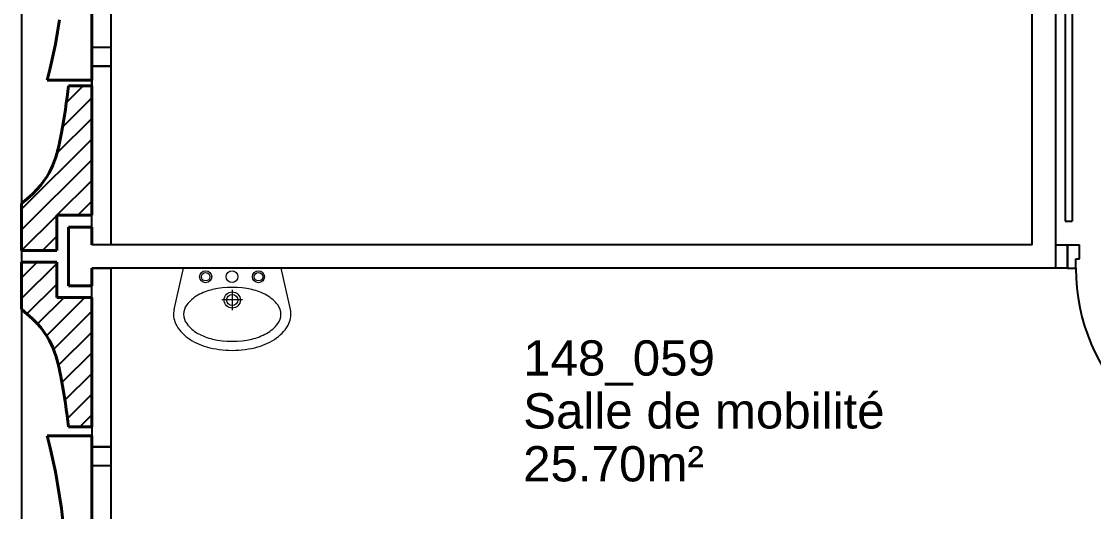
# Model space of a CAD drawing. Header units: metres. Extents: x -8 to 211, y -5 to 120.
# Drawn here: x 144.641 to 149.202, y 59.264 to 61.349 of the extents above; entities that cross this region are included whole.
import ezdxf
from ezdxf.enums import TextEntityAlignment as Align

# ---------------------------------------------------------------- set-up
doc = ezdxf.new("R2010")
doc.units = ezdxf.units.M
doc.header["$LTSCALE"] = 0.8
doc.header["$MEASUREMENT"] = 0
doc.linetypes.add('CONTINU', pattern=[0])
doc.layers.get('0').update_dxf_attribs({"linetype": 'CONTINUOUS'})
for name, color, linetype in [('A_CHASS', 4, 'CONTINUOUS'), ('A_Etiqu_Local', 7, 'CONTINUOUS'), ('A_HACH_STRUC', 7, 'CONTINUOUS'), ('A_MURS_CLOI', 7, 'CONTINUOUS'), ('ARchi-isolation', 40, 'CONTINUOUS'), ('EQuipement-main courante', 181, 'CONTINUOUS')]:
    doc.layers.add(name, color=color, linetype=linetype)
doc.layers.add('A_MURS_STRU', color=7, linetype='CONTINUOUS', lineweight=40)
doc.layers.add('A_SANI', color=5, linetype='CONTINU', lineweight=0)
doc.styles.add('Attribut', font='arial.ttf')
doc.styles.add('ROMANS8', font='romans8', dxfattribs={"height": 10})

# ---------------------------------------------------------------- blocks, each defined once
blk = doc.blocks.new('A_Etiqu_Local')
at = {"style": 'Attribut', "flags": 1}
for tag, p in [('CODE_HOPITAL', (-0.4463, 1.632)), ('CODE_SITE', (-0.4463, 1.407)), ('CODE_BATIMENT', (-0.4463, 1.182)), ('CODE_SECTEUR', (-0.4463, 0.957)), ('CODE_ETAGE', (-0.4463, 0.732)), ('NOM_NORMALISE', (-0.4463, -0.843)), ('SECTEUR_ACTIVITE', (-0.4463, -1.068)), ('SOUS_SECTEUR_ACTIVITE', (-0.4463, -1.293)), ('VOLUME', (-0.4463, -1.518)), ('SERVICE', (-0.4463, -1.743)), ('CODE_UG', (-0.4463, -1.968)), ('CODE_UA', (-0.4463, -2.193)), ('CODE_POLE', (-0.4463, -2.418)), ('OCCUPANT_EXTERNE', (-0.4463, -2.643)), ('DISPONIBILITE', (-0.4463, -2.868)), ('ACCES_HANDICAPES', (-0.4463, -3.093)), ('NATURE_SOL', (-0.4463, -3.318)), ('RISQUE_LABORATOIRE', (-0.4463, -3.543)), ('AMIANTE', (-0.4463, -3.768))]:
    blk.add_attdef(tag, p, '', height=0.15, dxfattribs=at)
at = {"layer": 'A_Etiqu_Local', "style": 'Attribut'}
for tag, p in [('CODE_PIECE', (-0.4463, 0.282)), ('NOM_USAGE', (-0.4463, 0.057)), ('SURFACE', (-0.4463, -0.168))]:
    blk.add_attdef(tag, p, '', height=0.15, dxfattribs=at)
blk = doc.blocks.new('P80bt10')
for p, q in [((0.035, 0.93), (0.035, 0.1)), ((0.075, 0.929), (0.075, 0.1)), ((0, 0.1), (0, 0)), ((0, 0.1), (0.035, 0.1)), ((0.035, 0.1), (0.075, 0.1)), ((0.035, 0.1), (0.035, 0.06)), ((0.865, 0.1), (0.865, 0.06)), ((0.9, 0.1), (0.865, 0.1)), ((0.9, 0.1), (0.9, 0)), ((0.035, 0.06), (0.05, 0.06)), ((0.05, 0.06), (0.05, 0)), ((0.865, 0.06), (0.85, 0.06)), ((0.85, 0.06), (0.85, 0)), ((0, 0), (0.05, 0)), ((0.9, 0), (0.85, 0))]:
    blk.add_line(p, q)
blk.add_arc((0.035, 0.1), 0.83, 0, 90)
at = {"style": 'ROMANS8'}
for tag, p in [('DEF', (0.4163, 0.239)), ('DIM', (0.4087, 0.1245))]:
    blk.add_attdef(tag, text='', height=0.08, dxfattribs=at).set_placement(p, align=Align.CENTER)

msp = doc.modelspace()

# ---------------------------------------------------------------- hatches: boundary and pattern name
at = {"layer": 'A_HACH_STRUC'}
h = msp.add_hatch(dxfattribs=at)
h.set_pattern_fill('ANSI31', color=8, scale=0.5, angle=359.7696, style=0)
h.set_pattern_definition([(44.7696, (144.641565, 60.37455), (-0.0440161, 0.0443715), [])])
h.paths.add_polyline_path([(144.9414, 61.0745), (144.8414, 61.0745), (144.8386, 61.051), (144.8355, 61.0263), (144.832, 61.0009), (144.8282, 60.9751), (144.8243, 60.9494), (144.8201, 60.924), (144.8159, 60.8993), (144.8117, 60.8757), (144.8074, 60.8535), (144.8033, 60.8332), (144.8012, 60.8238), (144.7992, 60.8149), (144.7972, 60.8065), (144.7951, 60.7983), (144.793, 60.7904), (144.7908, 60.7828), (144.7885, 60.7753), (144.7861, 60.7678), (144.7819, 60.7558), (144.7746, 60.7375), (144.7674, 60.7215), (144.759, 60.7051), (144.7489, 60.6881), (144.7371, 60.6706), (144.7232, 60.6525), (144.7069, 60.6338), (144.688, 60.6146), (144.6663, 60.5948), (144.6416, 60.5747), (144.6416, 60.3745), (144.7914, 60.3745), (144.7914, 60.5244), (144.9414, 60.5244)])
h.paths.add_polyline_path([(144.9411, 63.7747), (144.7914, 63.7747), (144.7914, 63.9245), (144.6416, 63.9245), (144.6416, 63.7244), (144.6663, 63.7042), (144.688, 63.6844), (144.7069, 63.6652), (144.7232, 63.6466), (144.7371, 63.6285), (144.7489, 63.611), (144.759, 63.594), (144.7674, 63.5775), (144.7746, 63.5616), (144.7807, 63.5462), (144.7835, 63.5387), (144.7861, 63.5313), (144.7885, 63.5238), (144.7908, 63.5163), (144.793, 63.5086), (144.7951, 63.5007), (144.7972, 63.4926), (144.7992, 63.4841), (144.8012, 63.4752), (144.8033, 63.4658), (144.8074, 63.4455), (144.8117, 63.4234), (144.8159, 63.3998), (144.8201, 63.3751), (144.8243, 63.3497), (144.8282, 63.3239), (144.832, 63.2982), (144.8355, 63.2728), (144.8386, 63.2481), (144.8414, 63.2245), (144.9413, 63.2245)])
h = msp.add_hatch(dxfattribs=at)
h.set_pattern_fill('ANSI31', color=8, scale=0.5, angle=359.7696, style=0)
h.set_pattern_definition([(44.7696, (144.641623, 56.649466), (-0.0440161, 0.0443715), [])])
h.paths.add_polyline_path([(144.9417, 57.5495), (144.8417, 57.5495), (144.8389, 57.5259), (144.8358, 57.5013), (144.8323, 57.4759), (144.8285, 57.4501), (144.8246, 57.4243), (144.8204, 57.3989), (144.8162, 57.3742), (144.812, 57.3506), (144.8077, 57.3285), (144.8036, 57.3082), (144.8015, 57.2988), (144.7995, 57.2899), (144.7975, 57.2814), (144.7954, 57.2733), (144.7933, 57.2654), (144.7911, 57.2577), (144.7888, 57.2502), (144.7864, 57.2428), (144.7822, 57.2307), (144.7749, 57.2124), (144.7677, 57.1965), (144.7593, 57.18), (144.7492, 57.1631), (144.7374, 57.1455), (144.7234, 57.1274), (144.7072, 57.1088), (144.6883, 57.0896), (144.6665, 57.0698), (144.6417, 57.0495), (144.6417, 56.6495), (144.7917, 56.6495), (144.7917, 56.9994), (144.9417, 56.9994)])
h.paths.add_polyline_path([(144.9414, 60.1747), (144.7914, 60.1747), (144.7914, 60.3246), (144.6416, 60.3246), (144.6416, 60.1244), (144.6663, 60.1043), (144.688, 60.0845), (144.7069, 60.0653), (144.7232, 60.0466), (144.7371, 60.0285), (144.7489, 60.011), (144.759, 59.994), (144.7674, 59.9776), (144.7746, 59.9616), (144.7807, 59.9462), (144.7835, 59.9387), (144.7861, 59.9313), (144.7885, 59.9238), (144.7908, 59.9163), (144.793, 59.9087), (144.7951, 59.9008), (144.7972, 59.8926), (144.7992, 59.8842), (144.8012, 59.8753), (144.8033, 59.8659), (144.8074, 59.8456), (144.8117, 59.8234), (144.8159, 59.7998), (144.8201, 59.7751), (144.8243, 59.7497), (144.8282, 59.724), (144.832, 59.6982), (144.8355, 59.6728), (144.8386, 59.6481), (144.8414, 59.6246), (144.9414, 59.6246)])

# ---------------------------------------------------------------- linework, layer by layer
at = {"layer": 'A_CHASS', "color": 8}
for p, q in [((144.6414, 74.5246), (144.6417, 57.0495)), ((144.9414, 63.2245), (144.9414, 61.0745)), ((145.0214, 63.0393), (145.0214, 61.1593)), ((144.9414, 61.2393), (145.0214, 61.2393)), ((145.0214, 61.1593), (144.9414, 61.1593)), ((144.9414, 59.6246), (144.9417, 57.5495)), ((144.9417, 59.5393), (145.0217, 59.5393)), ((144.9417, 57.6594), (144.9417, 59.5393)), ((145.0217, 59.5393), (145.0217, 57.6594)), ((145.0217, 59.4593), (144.9417, 59.4593))]:
    msp.add_line(p, q, dxfattribs=at)
at = {"layer": 'A_MURS_CLOI', "color": 8, "linetype": 'Continuous'}
for p, q in [((148.9412, 60.3994), (148.9412, 62.9495)), ((149.0412, 60.2994), (149.0412, 62.9495)), ((148.9412, 60.3994), (144.9414, 60.3994)), ((149.0412, 60.3994), (149.0914, 60.3994)), ((149.0914, 60.3994), (149.0914, 60.2994)), ((149.0914, 60.2994), (144.9414, 60.2994))]:
    msp.add_line(p, q, dxfattribs=at)
at = {"layer": 'A_MURS_STRU', "color": 8, "linetype": 'Continuous'}
for p, q in [((144.9414, 61.0995), (144.9414, 63.1995)), ((144.7949, 61.3042), (144.8034, 61.356)), ((144.7856, 61.2528), (144.7949, 61.3042)), ((144.7752, 61.2017), (144.7856, 61.2528)), ((144.7639, 61.1507), (144.7752, 61.2017)), ((144.7514, 61.0995), (144.7639, 61.1507)), ((144.7514, 61.0995), (144.9414, 61.0995)), ((144.8386, 61.051), (144.8414, 61.0745)), ((144.8414, 61.0745), (144.9414, 61.0745)), ((144.9414, 61.0745), (144.9414, 60.5244)), ((144.832, 61.0009), (144.8355, 61.0263)), ((144.8355, 61.0263), (144.8386, 61.051)), ((144.8243, 60.9494), (144.8282, 60.9751)), ((144.8282, 60.9751), (144.832, 61.0009)), ((144.8201, 60.924), (144.8243, 60.9494)), ((144.8117, 60.8757), (144.8159, 60.8993)), ((144.8159, 60.8993), (144.8201, 60.924)), ((144.8033, 60.8332), (144.8074, 60.8535)), ((144.8074, 60.8535), (144.8117, 60.8757)), ((144.7908, 60.7828), (144.793, 60.7904)), ((144.793, 60.7904), (144.7951, 60.7983)), ((144.7951, 60.7983), (144.7972, 60.8065)), ((144.7972, 60.8065), (144.7992, 60.8149)), ((144.7992, 60.8149), (144.8012, 60.8238)), ((144.8012, 60.8238), (144.8033, 60.8332)), ((144.7746, 60.7375), (144.7807, 60.7528)), ((144.7807, 60.7528), (144.7835, 60.7604)), ((144.7835, 60.7604), (144.7861, 60.7678)), ((144.7861, 60.7678), (144.7885, 60.7753)), ((144.7885, 60.7753), (144.7908, 60.7828)), ((144.7489, 60.6881), (144.759, 60.7051)), ((144.759, 60.7051), (144.7674, 60.7215)), ((144.7674, 60.7215), (144.7746, 60.7375)), ((144.7069, 60.6338), (144.7232, 60.6525)), ((144.7232, 60.6525), (144.7371, 60.6706)), ((144.7371, 60.6706), (144.7489, 60.6881)), ((144.6663, 60.5948), (144.688, 60.6146)), ((144.688, 60.6146), (144.7069, 60.6338)), ((144.6414, 60.5745), (144.6663, 60.5948)), ((144.6414, 60.3745), (144.6414, 60.5745)), ((144.7914, 60.5244), (144.9414, 60.5244)), ((144.7914, 60.5244), (144.7914, 60.3745)), ((144.8414, 60.4744), (144.8414, 60.2247)), ((144.9414, 60.4744), (144.8414, 60.4744)), ((144.9414, 60.4744), (144.9414, 60.3994)), ((144.7914, 60.3745), (144.6414, 60.3745)), ((144.7914, 60.3246), (144.6414, 60.3246)), ((144.6414, 60.3246), (144.6414, 60.1246)), ((144.7914, 60.1747), (144.7914, 60.3246)), ((144.9414, 60.2994), (144.9414, 60.2247)), ((144.9414, 60.2247), (144.8414, 60.2247)), ((144.7914, 60.1747), (144.9414, 60.1747)), ((144.9414, 59.6246), (144.9414, 60.1747)), ((144.6414, 60.1246), (144.6663, 60.1043)), ((144.6663, 60.1043), (144.688, 60.0845)), ((144.688, 60.0845), (144.7069, 60.0653)), ((144.7069, 60.0653), (144.7232, 60.0466)), ((144.7232, 60.0466), (144.7371, 60.0285)), ((144.7371, 60.0285), (144.7489, 60.011)), ((144.7489, 60.011), (144.759, 59.994)), ((144.759, 59.994), (144.7674, 59.9776)), ((144.7674, 59.9776), (144.7746, 59.9616)), ((144.7746, 59.9616), (144.7807, 59.9462)), ((144.7807, 59.9462), (144.7835, 59.9387)), ((144.7835, 59.9387), (144.7861, 59.9313)), ((144.7861, 59.9313), (144.7885, 59.9238)), ((144.7885, 59.9238), (144.7908, 59.9163)), ((144.7908, 59.9163), (144.793, 59.9087)), ((144.793, 59.9087), (144.7951, 59.9008)), ((144.7951, 59.9008), (144.7972, 59.8926)), ((144.7972, 59.8926), (144.7992, 59.8842)), ((144.7992, 59.8842), (144.8012, 59.8753)), ((144.8012, 59.8753), (144.8033, 59.8659)), ((144.8033, 59.8659), (144.8074, 59.8456)), ((144.8074, 59.8456), (144.8117, 59.8234)), ((144.8117, 59.8234), (144.8159, 59.7998)), ((144.8159, 59.7998), (144.8201, 59.7751)), ((144.8201, 59.7751), (144.8243, 59.7497)), ((144.8243, 59.7497), (144.8282, 59.724)), ((144.8282, 59.724), (144.832, 59.6982)), ((144.832, 59.6982), (144.8355, 59.6728)), ((144.8355, 59.6728), (144.8386, 59.6481)), ((144.8386, 59.6481), (144.8414, 59.6246)), ((144.8414, 59.6246), (144.9414, 59.6246)), ((144.7515, 59.587), (144.9415, 59.587)), ((144.7515, 59.587), (144.764, 59.5359)), ((144.9415, 59.587), (144.9415, 57.587)), ((144.764, 59.5359), (144.7754, 59.4849)), ((144.7754, 59.4849), (144.7857, 59.4338)), ((144.7857, 59.4338), (144.7951, 59.3824)), ((144.7951, 59.3824), (144.8035, 59.3305)), ((144.8035, 59.3305), (144.8112, 59.278)), ((144.8112, 59.278), (144.8181, 59.2245))]:
    msp.add_line(p, q, dxfattribs=at)
at = {"layer": 'A_SANI', "color": 8, "linetype": 'Continuous'}
for p, q in [((145.2904, 60.1245), (145.3301, 60.2994)), ((145.7459, 60.2994), (145.3301, 60.2994)), ((145.7856, 60.1245), (145.7459, 60.2994)), ((145.538, 60.208), (145.538, 60.1206)), ((145.5817, 60.1643), (145.4943, 60.1643))]:
    msp.add_line(p, q, dxfattribs=at)
for points in [[(145.3442, 60.0637, 0.106098), (145.3916, 60.0223, 0.070142), (145.4547, 59.9982, 0.113212), (145.6214, 59.9982, 0.070142), (145.6844, 60.0223, 0.106098), (145.7319, 60.0637, 0.332878), (145.7319, 60.143, 0.106098), (145.6844, 60.1844, 0.070142), (145.6214, 60.2085, 0.113112), (145.4547, 60.2085, 0.070142), (145.3916, 60.1844, 0.106098), (145.3442, 60.143, 0.332763), (145.3442, 60.0637)], [(145.2904, 60.1245, 0.170311), (145.2973, 60.0641, 0.127106), (145.3494, 60.0027, 0.085568), (145.4289, 59.965, 0.137064), (145.6471, 59.965, 0.085568), (145.7266, 60.0027, 0.127106), (145.7787, 60.0641, 0.17031), (145.7856, 60.1245, 0.14589)]]:
    msp.add_lwpolyline(points, format="xyb", dxfattribs=at)
for centre, radius in [((145.425, 60.2633), 0.0256), ((145.5372, 60.2633), 0.025), ((145.6495, 60.2633), 0.0256), ((145.425, 60.2633), 0.0181), ((145.6495, 60.2633), 0.0181), ((145.538, 60.1643), 0.0346), ((145.538, 60.1643), 0.0237)]:
    msp.add_circle(centre, radius, dxfattribs=at)
at = {"layer": 'ARchi-isolation', "color": 8, "linetype": 'Continuous'}
for p, q in [((144.9414, 60.3994), (144.9414, 61.1594)), ((144.9414, 61.1594), (145.0214, 61.1594)), ((145.0214, 61.1594), (145.0214, 60.3994)), ((145.0214, 60.3994), (144.9414, 60.3994)), ((144.9417, 59.5393), (144.9414, 60.2994)), ((144.9414, 60.2994), (145.0214, 60.2994)), ((145.0214, 60.2994), (145.0217, 59.5393)), ((145.0217, 59.5393), (144.9417, 59.5393))]:
    msp.add_line(p, q, dxfattribs=at)
at = {"layer": 'EQuipement-main courante', "color": 8}
for p, q in [((149.0812, 62.9001), (149.0812, 60.4994)), ((149.1112, 62.9001), (149.1112, 60.4994)), ((149.0812, 60.4994), (149.1112, 60.4994))]:
    msp.add_line(p, q, dxfattribs=at)

# ---------------------------------------------------------------- block references
at = {"layer": 'A_Etiqu_Local', "color": 8}
ref = msp.add_blockref('A_Etiqu_Local', (147.2218, 59.5607), dxfattribs=at)
ref.add_attrib('CODE_PIECE', '148_059', (146.7755, 59.8427), dxfattribs={"height": 0.15, "style": 'Attribut'})
ref.add_attrib('NOM_USAGE', 'Salle de mobilité', (146.7755, 59.6177), dxfattribs={"height": 0.15, "style": 'Attribut'})
ref.add_attrib('SURFACE', '25.70m²', (146.7755, 59.3927), dxfattribs={"height": 0.15, "style": 'Attribut'})
at = {"layer": 'A_HACH_STRUC', "color": 8, "rotation": 180}
msp.add_blockref('P80bt10', (149.9914, 60.3994), dxfattribs=at).add_auto_attribs({'DEF': 'PP', 'DIM': '83x204'})

doc.saveas('drawing.dxf')
